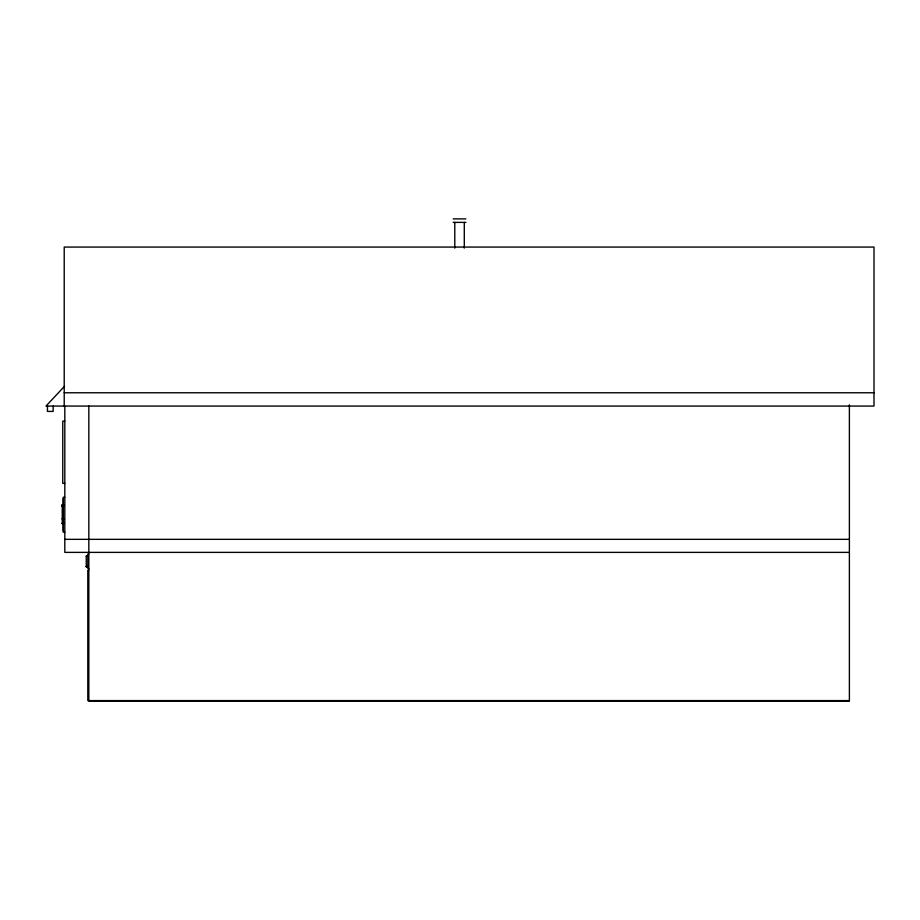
<?xml version="1.0" encoding="UTF-8"?>
<svg xmlns="http://www.w3.org/2000/svg" width="920" height="920" viewBox="0 0 920 920"><rect width="100%" height="100%" fill="white"/><g stroke="black" fill="none" stroke-linecap="round" stroke-linejoin="round"><path stroke-width="1.38" d="M64.492 386.296L46 406.065L874 406.065L874 247.066L64.216 247.066L64.216 406.065M453.18 218.891L465.899 218.891M453.18 222.387L465.899 222.387M64.216 392.771L874 392.771M64.814 421.13L62.755 421.13L62.755 483.368L64.814 483.368M64.814 497.214L63.273 497.214L63.273 532.197L64.814 532.197M63.273 498.249L63.273 531.173M62.249 504.907L63.779 504.769M62.249 504.999L63.779 504.999M62.249 505.137L63.779 505.114M62.249 506.011L63.779 506.011M62.249 506.126L63.779 506.126M62.249 506.425L63.779 506.425M62.249 518.799L63.779 518.799M62.249 518.926L63.779 518.938M62.249 523.204L63.779 523.204M62.249 523.33L63.779 523.33M62.249 523.675L63.779 523.56M64.814 539.338L849.39 539.338M849.39 552.379L64.814 552.379L64.814 406.065M88.826 554.035L87.802 554.035L87.802 568.422L88.826 568.422M87.802 556.071L86.261 556.071L86.261 566.858L87.802 566.858M86.261 556.14L87.802 556.14M86.261 566.352L87.802 566.352M86.261 566.731L87.802 566.731M88.826 570.135L87.802 570.135L87.802 700.591L849.39 700.591M849.39 404.811L849.39 701.109L88.826 701.109L88.826 406.065M464.289 222.387L464.289 248.124M454.791 222.387L454.791 248.124M62.249 504.7L62.249 523.825M53.141 406.065L53.141 411.412L47.449 411.412L47.449 406.065"/></g></svg>
